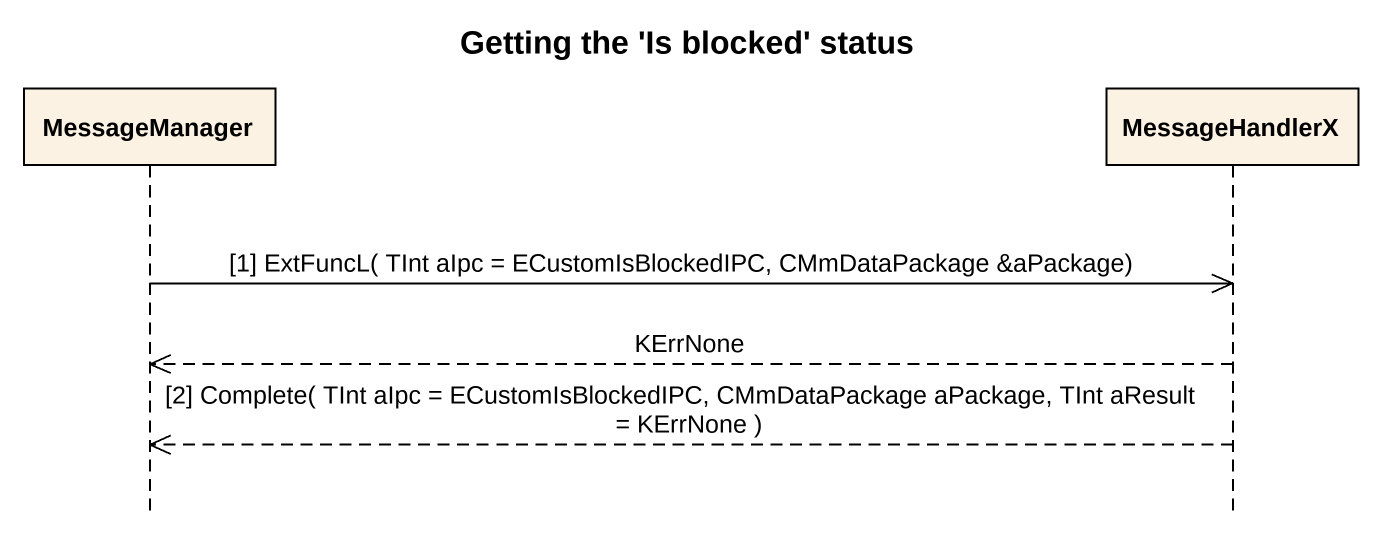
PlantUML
@startuml
title Getting the 'Is blocked' status
hide footbox
participant MessageManager
participant MessageHandlerX

MessageManager ->> MessageHandlerX : [1] ExtFuncL( TInt aIpc = ECustomIsBlockedIPC, CMmDataPackage &aPackage)
MessageHandlerX -->> MessageManager : KErrNone
MessageHandlerX -->> MessageManager : [2] Complete( TInt aIpc = ECustomIsBlockedIPC, CMmDataPackage aPackage, TInt aResult = KErrNone )
@enduml
